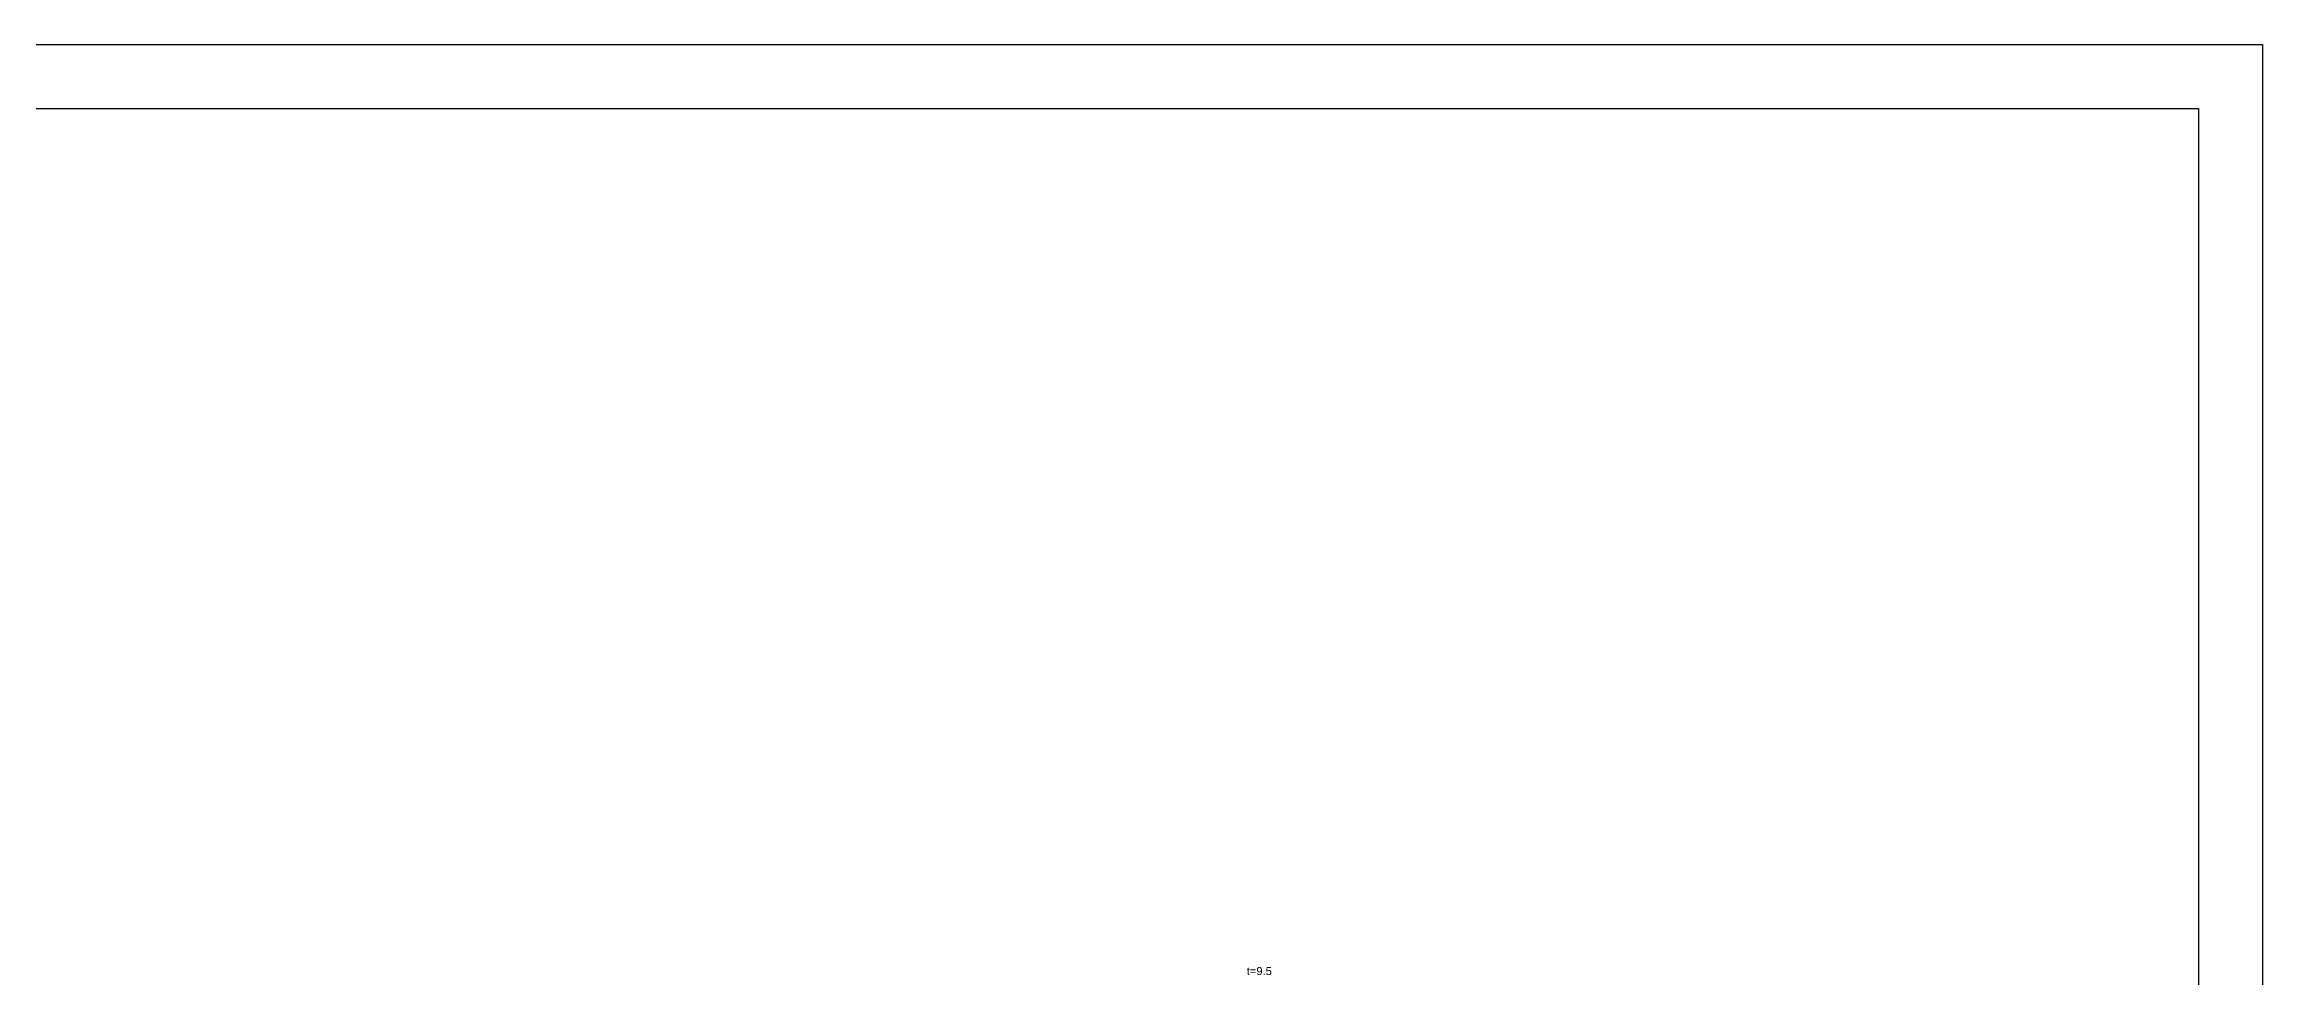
# Model space of a CAD drawing. Header units: millimetres. Extents: x 1977 to 3166, y 1318 to 2159.
# Drawn here: x 2473 to 3166, y 1867 to 2159 of the extents above; entities that cross this region are included whole.
import ezdxf

# ---------------------------------------------------------------- set-up
doc = ezdxf.new("R2010")
doc.units = ezdxf.units.MM
doc.linetypes.add('ACAD_ISO02W100', pattern=[15, 12, -3])
doc.layers.add('工作层', color=7, linetype='Continuous')
doc.layers.add('标注层', color=50, linetype='ACAD_ISO02W100')
doc.styles.get("Standard").update_dxf_attribs({"font": 'arial.ttf'})

msp = doc.modelspace()

# ---------------------------------------------------------------- linework, layer by layer
at = {"layer": '工作层', "color": 7, "linetype": 'ByBlock'}
for p, q in [((1977.49941336, 2158.62756648), (3166.49941336, 2158.62756648)), ((3166.49941336, 2158.62756648), (3166.49941336, 1317.62756648)), ((1997.49941336, 2138.62756648), (3146.49941336, 2138.62756648)), ((3146.49941336, 2138.62756648), (3146.49941336, 1337.62756648))]:
    msp.add_line(p, q, dxfattribs=at)

# ---------------------------------------------------------------- texts
at = {"layer": '标注层', "insert": (2849.05524651, 1870.32070789), "char_height": 2.5, "attachment_point": 1}
msp.add_mtext_dynamic_manual_height_columns('t=9.5', width=6.3731291152, gutter_width=12.5, heights=[0], dxfattribs=at)

doc.saveas('drawing.dxf')
